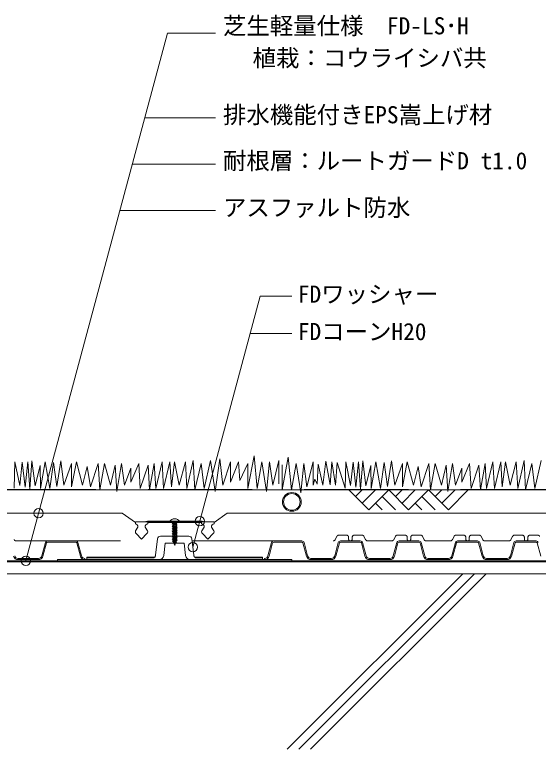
# Model space of a CAD drawing. Units: millimetres, scale not verified. Extents: x -1485 to 1485, y -1050 to 1050.
# Drawn here: x 33 to 480, y -509 to 118 of the extents above; entities that cross this region are included whole.
import ezdxf
from ezdxf.enums import TextEntityAlignment as Align

# ---------------------------------------------------------------- set-up
doc = ezdxf.new("R2010")
doc.units = ezdxf.units.MM
doc.header["$LTSCALE"] = 7
doc.linetypes.add('USER1', pattern=[19.05, 12.7, -6.35])
for name, color, linetype, lineweight in [('0-2_HATCH', 9, 'Continuous', 18), ('0-3_KUTAI', 3, 'Continuous', 18), ('0-4_BOUSUI', 1, 'Continuous', 18), ('0-5_KANAMONO', 4, 'Continuous', 18), ('0-6_MOJI', 7, 'Continuous', 18), ('0-7_ecom', 7, 'Continuous', 18), ('0-8_GREEN', 3, 'Continuous', 18), ('0-9_FD-L', 4, 'Continuous', 18)]:
    doc.layers.add(name, color=color, linetype=linetype, lineweight=lineweight)
doc.styles.add('ＭＳ ゴシック', font='')
doc.styles.get('ＭＳ ゴシック').set_extended_font_data('MS Gothic')

msp = doc.modelspace()

# ---------------------------------------------------------------- linework, layer by layer
at = {"layer": '0-2_HATCH'}
for p, q in [((265.796, -509.214), (415.796, -359.214)), ((275.796, -509.214), (425.796, -359.214)), ((285.796, -509.214), (435.796, -359.214))]:
    msp.add_line(p, q, dxfattribs=at)
at = {"layer": '0-3_KUTAI'}
msp.add_line((759.924, -359.214), (-903.726, -359.214), dxfattribs=at)
at = {"layer": '0-4_BOUSUI'}
for p, q in [((759.924, -349.214), (-903.726, -349.214)), ((759.924, -348.214), (-353.776, -348.214)), ((759.924, -349.214), (-353.776, -349.214))]:
    msp.add_line(p, q, dxfattribs=at)
msp.add_lwpolyline([(69.924, -348.214), (269.924, -348.214), (269.924, -347.214), (69.924, -347.214)], close=True, dxfattribs=at)
at = {"layer": '0-5_KANAMONO'}
for p, q in [((193.258, -314.414), (146.589, -314.414)), ((171.424, -315.614), (167.824, -316.214)), ((172.024, -316.914), (167.824, -317.614)), ((172.024, -318.314), (167.824, -319.014)), ((172.024, -319.714), (167.824, -320.414)), ((168.524, -315.81), (169.307, -315.614)), ((168.524, -315.81), (168.524, -315.614)), ((168.524, -316.618), (171.324, -315.918)), ((168.524, -317.21), (171.324, -316.51)), ((168.524, -318.018), (171.324, -317.318)), ((168.524, -318.61), (171.324, -317.91)), ((168.524, -319.418), (171.324, -318.718)), ((168.524, -320.01), (171.324, -319.31)), ((137.874, -320.368), (137.085, -321.76)), ((146.194, -321.76), (145.405, -320.368)), ((172.024, -321.114), (167.824, -321.814)), ((172.024, -322.514), (167.824, -323.214)), ((172.024, -323.914), (167.824, -324.614)), ((172.024, -325.314), (167.824, -326.014)), ((168.524, -320.818), (171.324, -320.118)), ((168.524, -321.41), (171.324, -320.71)), ((168.524, -322.218), (171.324, -321.518)), ((168.524, -322.81), (171.324, -322.11)), ((168.524, -323.618), (171.324, -322.918)), ((168.524, -324.21), (171.324, -323.51)), ((168.524, -325.018), (171.324, -324.318)), ((168.524, -325.61), (171.324, -324.91)), ((168.524, -326.418), (171.324, -325.718)), ((194.443, -320.368), (193.654, -321.76)), ((202.763, -321.76), (201.973, -320.368)), ((172.024, -326.714), (167.824, -327.414)), ((172.024, -328.114), (167.824, -328.814)), ((172.024, -329.514), (167.824, -330.214)), ((172.024, -330.914), (167.983, -331.587)), ((172.024, -330.914), (167.983, -331.587)), ((171.585, -332.387), (168.446, -332.91)), ((171.585, -332.387), (168.446, -332.91)), ((168.524, -327.01), (171.324, -326.31)), ((168.524, -327.818), (171.324, -327.118)), ((168.524, -328.41), (171.324, -327.71)), ((168.524, -329.218), (171.324, -328.518)), ((168.524, -329.81), (171.324, -329.11)), ((168.524, -330.618), (171.324, -329.918)), ((168.587, -331.194), (171.324, -330.51)), ((168.861, -331.977), (171.19, -331.395)), ((169.037, -332.481), (170.98, -331.996)), ((169.298, -333.225), (170.67, -332.881))]:
    msp.add_line(p, q, dxfattribs=at)
for points in [[(202.823, -316.856), (203.53, -316.514), (203.53, -315.014), (136.317, -315.014), (136.317, -316.514), (137.025, -316.856)], [(146.254, -316.856), (146.962, -316.514), (146.962, -315.614), (192.886, -315.614)], [(169.298, -333.225), (168.446, -332.91), (169.037, -332.481), (168.861, -331.977), (167.983, -331.587), (168.587, -331.194), (168.524, -331.014), (168.524, -330.618), (167.824, -330.214), (168.524, -329.81), (168.524, -329.218), (167.824, -328.814), (168.524, -328.41), (168.524, -327.818), (167.824, -327.414), (168.524, -327.01), (168.524, -326.418), (167.824, -326.014), (168.524, -325.61), (168.524, -325.018), (167.824, -324.614), (168.524, -324.21), (168.524, -323.618), (167.824, -323.214), (168.524, -322.81), (168.524, -322.218), (167.824, -321.814), (168.524, -321.41), (168.524, -320.818), (167.824, -320.414), (168.524, -320.01), (168.524, -319.418), (167.824, -319.014), (168.524, -318.61), (168.524, -318.018), (167.824, -317.614), (168.524, -317.21), (168.524, -316.618), (167.824, -316.214), (168.524, -315.81)], [(171.851, -315.614), (171.324, -315.918), (171.324, -316.51), (172.024, -316.914), (171.324, -317.318), (171.324, -317.91), (172.024, -318.314), (171.324, -318.718), (171.324, -319.31), (172.024, -319.714), (171.324, -320.118), (171.324, -320.71), (172.024, -321.114), (171.324, -321.518), (171.324, -322.11), (172.024, -322.514), (171.324, -322.918), (171.324, -323.51), (172.024, -323.914), (171.324, -324.318), (171.324, -324.91), (172.024, -325.314), (171.324, -325.718), (171.324, -326.31), (172.024, -326.714), (171.324, -327.118), (171.324, -327.71), (172.024, -328.114), (171.324, -328.518), (171.324, -329.11), (172.024, -329.514), (171.324, -329.918), (171.324, -330.51), (172.024, -330.914), (171.19, -331.395), (170.98, -331.996), (171.585, -332.387), (170.67, -332.881), (169.924, -335.014), (169.298, -333.225)], [(192.886, -315.614), (192.886, -316.514), (193.593, -316.856)], [(137.163, -324.928), (141.639, -329.814), (146.116, -324.928)], [(193.732, -324.928), (198.208, -329.814), (202.684, -324.928)]]:
    msp.add_lwpolyline(points, dxfattribs=at)
for centre, radius, start, end in [((169.924, -317.414), 5.1, 36.03188, 143.96812), ((136.615, -318.814), 2, 309.01589, 78.18299), ((146.589, -319.922), 5.508, 90, 116.99147), ((146.664, -318.814), 2, 101.81701, 230.98411), ((193.258, -319.922), 5.508, 63.00853, 90), ((193.184, -318.814), 2, 309.01589, 78.18299), ((203.232, -318.814), 2, 101.81701, 230.98411), ((138.344, -323.314), 2, 129.0159, 233.82139), ((144.935, -323.314), 2, 306.17861, 50.9841), ((194.913, -323.314), 2, 129.0159, 233.82139), ((201.503, -323.314), 2, 306.17861, 50.9841)]:
    msp.add_arc(centre, radius, start, end, dxfattribs=at)
at = {"layer": '0-6_MOJI'}
for p, q in [((42.626, -349.214), (163.65, 102.454)), ((163.65, 102.454), (204.631, 102.454)), ((144.319, 30.311), (204.631, 30.311)), ((133.697, -9.334), (204.631, -9.334)), ((123.074, -48.979), (204.631, -48.979)), ((185.398, -336.432), (242.824, -122.116)), ((242.824, -122.116), (270.019, -122.116)), ((234.249, -154.116), (270.019, -154.116))]:
    msp.add_line(p, q, dxfattribs=at)
for centre in [(53.773, -307.614), (191.298, -314.414), (185.398, -336.432), (42.894, -348.214)]:
    msp.add_circle(centre, 4, dxfattribs=at)
at = {"layer": '0-7_ecom', "lineweight": 9}
for p, q in [((759.924, -287.614), (-313.776, -287.614)), ((318.715, -287.614), (335.686, -304.584)), ((330.029, -287.614), (324.372, -293.271)), ((341.343, -287.614), (330.029, -298.928)), ((352.656, -287.614), (335.686, -304.584)), ((352.656, -287.614), (369.627, -304.584)), ((363.97, -287.614), (358.313, -293.271)), ((375.283, -287.614), (363.97, -298.928)), ((386.598, -287.614), (369.627, -304.584)), ((386.598, -287.614), (403.568, -304.584)), ((397.911, -287.614), (392.255, -293.271)), ((409.225, -287.614), (397.911, -298.928)), ((420.539, -287.614), (403.568, -304.584)), ((346.999, -293.271), (358.313, -304.584)), ((380.941, -293.271), (392.255, -304.584)), ((341.343, -298.928), (346.999, -304.584)), ((375.284, -298.928), (380.941, -304.584))]:
    msp.add_line(p, q, dxfattribs=at)
at = {"layer": '0-7_ecom', "color": 8}
for p, q in [((125.121, -307.614), (-302.076, -307.614)), ((136.317, -315.614), (125.121, -307.614)), ((203.53, -315.614), (214.727, -307.614)), ((759.924, -307.614), (214.727, -307.614))]:
    msp.add_line(p, q, dxfattribs=at)
at = {"layer": '0-7_ecom', "color": 150}
for p, q in [((153.553, -343.467), (155.346, -329.398)), ((157.826, -327.214), (182.022, -327.214)), ((184.502, -329.398), (186.294, -343.467)), ((179.27, -343.719), (177.931, -333.214)), ((153.49, -343.967), (153.553, -343.467)), ((186.358, -343.967), (186.294, -343.467)), ((94.924, -345.714), (151.506, -345.714)), ((244.924, -345.714), (188.342, -345.714))]:
    msp.add_line(p, q, dxfattribs=at)
at = {"layer": '0-7_ecom', "color": 3, "linetype": 'USER1'}
msp.add_lwpolyline([(-313.776, -249.714), (-310.476, -262.714), (-252.921, -287.214), (636.317, -287.214)], dxfattribs=at)
at = {"layer": '0-7_ecom', "color": 150}
for points in [[(177.931, -333.214), (161.916, -333.214), (160.578, -343.719)], [(156.61, -347.214), (94.924, -347.214), (94.924, -345.214), (151.57, -345.214)], [(188.278, -345.214), (244.924, -345.214), (244.924, -347.214), (183.238, -347.214)]]:
    msp.add_lwpolyline(points, dxfattribs=at)
at = {"layer": '0-7_ecom', "color": 4}
for radius in [8, 7.1]:
    msp.add_circle((269.924, -297.914), radius, dxfattribs=at)
at = {"layer": '0-7_ecom', "color": 150}
for centre, radius, start, end in [((157.826, -329.714), 2.5, 90, 172.7407), ((182.022, -329.714), 2.5, 7.2593, 90), ((151.506, -343.714), 2, 270, 352.7407), ((151.57, -343.214), 2, 270, 352.7407), ((156.61, -343.214), 4, 270, 352.7407), ((183.238, -343.214), 4, 187.2593, 270), ((188.278, -343.214), 2, 187.2593, 270), ((188.342, -343.714), 2, 187.2593, 270)]:
    msp.add_arc(centre, radius, start, end, dxfattribs=at)
at = {"layer": '0-8_GREEN'}
for points in [[(32.967, -286.133), (33.455, -263.709), (37.598, -283.939), (39.792, -263.952), (42.229, -285.158), (44.423, -263.709), (46.129, -286.864), (48.016, -262.737), (50.76, -284.295), (55.072, -266.656), (55.346, -286.379), (59.338, -263.76), (63.329, -286.379), (66.439, -264.305), (69.183, -284.687), (72.711, -262.737), (75.304, -283.718), (81.957, -265.091), (81.957, -285.048), (85.948, -263.76), (91.27, -283.718)], [(91.27, -283.718), (95.262, -267.752), (97.923, -285.048), (104.575, -265.091), (105.906, -287.709), (109.898, -265.091), (115.22, -283.718), (119.211, -266.421), (120.542, -289.04), (124.533, -265.091), (127.194, -283.718), (132.516, -269.082), (132.516, -281.057), (139.169, -265.091), (140.5, -286.379), (147.152, -266.421), (148.483, -287.709), (152.474, -265.091), (153.805, -286.379), (159.127, -263.76), (160.457, -286.379), (165.779, -263.76), (167.11, -285.048), (169.771, -263.76), (173.763, -283.718), (179.085, -263.76), (180.415, -286.379), (185.737, -262.43), (187.068, -287.709), (192.39, -265.091), (195.051, -286.379), (200.373, -262.43), (204.365, -289.04), (208.356, -261.099), (211.017, -283.718), (217.67, -263.76), (217.67, -281.057), (224.322, -263.76), (225.653, -279.726), (232.305, -265.091)], [(232.305, -265.091), (232.305, -286.379), (237.628, -258.438), (240.289, -286.379), (244.28, -263.76), (248.272, -289.04), (250.933, -263.76), (253.594, -283.718), (258.916, -262.43), (258.916, -282.387)], [(261.566, -266.325), (261.566, -287.614), (266.888, -259.673), (269.549, -287.614), (273.54, -264.995), (277.532, -290.275), (280.193, -264.995), (282.854, -284.953), (288.176, -263.665), (288.176, -283.622), (289.671, -278.416), (291.501, -282.72), (292.476, -265.659), (296.376, -283.695), (298.813, -263.221), (302.713, -283.208), (304.175, -263.709), (307.1, -283.695), (308.562, -264.196), (315.387, -286.133), (315.875, -263.709), (320.018, -283.939), (322.212, -263.952), (324.649, -285.158), (326.843, -263.709), (328.549, -286.864), (330.436, -262.737), (333.18, -284.295), (337.492, -266.656), (337.766, -286.379), (341.758, -263.76), (345.749, -286.379), (348.859, -264.305), (351.603, -284.687), (355.131, -262.737), (357.724, -283.718), (364.376, -265.091), (364.376, -285.048), (368.368, -263.76), (373.69, -283.718)], [(373.69, -283.718), (377.682, -267.752), (380.343, -285.048), (386.995, -265.091), (388.326, -287.709), (392.317, -265.091), (397.64, -283.718), (401.631, -266.421), (402.962, -289.04), (406.953, -265.091), (409.614, -283.718), (414.936, -269.082), (414.936, -281.057), (421.589, -265.091), (422.919, -286.379), (429.572, -266.421), (430.903, -287.709), (434.894, -265.091), (436.225, -286.379), (441.547, -263.76), (442.877, -286.379), (448.199, -263.76), (449.53, -285.048), (452.191, -263.76), (456.182, -283.718), (461.505, -263.76), (462.835, -286.379), (468.157, -262.43), (469.488, -287.709), (474.81, -265.091), (477.471, -286.379), (482.793, -262.43)]]:
    msp.add_lwpolyline(points, dxfattribs=at)
at = {"layer": '0-9_FD-L', "linetype": 'USER1'}
for p, q in [((310.157, -326.214), (316.424, -326.214)), ((323.424, -326.214), (329.691, -326.214)), ((360.157, -326.214), (366.424, -326.214)), ((373.424, -326.214), (379.691, -326.214)), ((410.157, -326.214), (416.424, -326.214)), ((423.424, -326.214), (429.691, -326.214)), ((460.157, -326.214), (466.424, -326.214)), ((473.424, -326.214), (479.691, -326.214)), ((34.671, -331.214), (155.114, -331.214)), ((184.733, -331.214), (305.176, -331.214)), ((306.963, -330.112), (308.37, -327.315)), ((318.424, -328.214), (318.424, -329.714)), ((321.424, -329.714), (321.424, -328.214)), ((331.478, -327.315), (332.885, -330.112)), ((334.671, -331.214), (355.176, -331.214)), ((356.963, -330.112), (358.37, -327.315)), ((368.424, -328.214), (368.424, -329.714)), ((371.424, -329.714), (371.424, -328.214)), ((381.478, -327.315), (382.885, -330.112)), ((384.671, -331.214), (405.176, -331.214)), ((406.963, -330.112), (408.37, -327.315)), ((418.424, -328.214), (418.424, -329.714)), ((421.424, -329.714), (421.424, -328.214)), ((431.478, -327.315), (432.885, -330.112)), ((434.671, -331.214), (455.176, -331.214)), ((456.963, -330.112), (458.37, -327.315)), ((468.424, -328.214), (468.424, -329.714)), ((471.424, -329.714), (471.424, -328.214))]:
    msp.add_line(p, q, dxfattribs=at)
at = {"layer": '0-9_FD-L'}
for p, q in [((61.46, -331.214), (85.387, -331.214)), ((85.387, -332.214), (61.46, -332.214)), ((254.46, -331.214), (278.387, -331.214)), ((278.387, -332.214), (254.46, -332.214)), ((311.46, -331.214), (328.387, -331.214)), ((328.387, -332.214), (311.46, -332.214)), ((361.46, -331.214), (378.387, -331.214)), ((378.387, -332.214), (361.46, -332.214)), ((411.46, -331.214), (428.387, -331.214)), ((428.387, -332.214), (411.46, -332.214)), ((461.46, -331.214), (478.387, -331.214)), ((478.387, -332.214), (461.46, -332.214)), ((56.518, -343.987), (59.528, -332.699)), ((60.494, -332.956), (57.484, -344.244)), ((89.364, -344.244), (86.353, -332.956)), ((87.32, -332.699), (90.33, -343.987)), ((249.518, -343.987), (252.528, -332.699)), ((253.494, -332.956), (250.484, -344.244)), ((282.364, -344.244), (279.353, -332.956)), ((280.32, -332.699), (283.33, -343.987)), ((306.518, -343.987), (309.528, -332.699)), ((310.494, -332.956), (307.484, -344.244)), ((332.364, -344.244), (329.353, -332.956)), ((330.32, -332.699), (333.33, -343.987)), ((356.518, -343.987), (359.528, -332.699)), ((360.494, -332.956), (357.484, -344.244)), ((382.364, -344.244), (379.353, -332.956)), ((380.32, -332.699), (383.33, -343.987)), ((406.518, -343.987), (409.528, -332.699)), ((410.494, -332.956), (407.484, -344.244)), ((432.364, -344.244), (429.353, -332.956)), ((430.32, -332.699), (433.33, -343.987)), ((456.518, -343.987), (459.528, -332.699)), ((460.494, -332.956), (457.484, -344.244)), ((482.364, -344.244), (479.353, -332.956)), ((36.229, -346.214), (53.619, -346.214)), ((53.619, -347.214), (36.229, -347.214)), ((93.229, -346.214), (93.229, -347.214)), ((246.619, -347.214), (246.619, -346.214)), ((286.229, -346.214), (303.619, -346.214)), ((303.619, -347.214), (286.229, -347.214)), ((336.229, -346.214), (353.619, -346.214)), ((353.619, -347.214), (336.229, -347.214)), ((386.229, -346.214), (403.619, -346.214)), ((403.619, -347.214), (386.229, -347.214)), ((436.229, -346.214), (453.619, -346.214)), ((453.619, -347.214), (436.229, -347.214))]:
    msp.add_line(p, q, dxfattribs=at)
at = {"layer": '0-9_FD-L', "linetype": 'USER1'}
for centre, radius, start, end in [((310.157, -328.214), 2, 90, 153.30018), ((316.424, -328.214), 2, 0, 90), ((323.424, -328.214), 2, 90, 180), ((329.691, -328.214), 2, 26.69982, 90), ((360.157, -328.214), 2, 90, 153.30018), ((366.424, -328.214), 2, 0, 90), ((373.424, -328.214), 2, 90, 180), ((379.691, -328.214), 2, 26.69982, 90), ((410.157, -328.214), 2, 90, 153.30018), ((416.424, -328.214), 2, 0, 90), ((423.424, -328.214), 2, 90, 180), ((429.691, -328.214), 2, 26.69982, 90), ((460.157, -328.214), 2, 90, 153.30018), ((466.424, -328.214), 2, 0, 90), ((473.424, -328.214), 2, 90, 180), ((479.691, -328.214), 2, 26.69982, 90), ((34.671, -329.214), 2, 206.69982, 270), ((305.176, -329.214), 2, 270, 333.30018), ((319.924, -329.714), 1.5, 180, 0), ((334.671, -329.214), 2, 206.69982, 270), ((355.176, -329.214), 2, 270, 333.30018), ((369.924, -329.714), 1.5, 180, 0), ((384.671, -329.214), 2, 206.69982, 270), ((405.176, -329.214), 2, 270, 333.30018), ((419.924, -329.714), 1.5, 180, 0), ((434.671, -329.214), 2, 206.69982, 270), ((455.176, -329.214), 2, 270, 333.30018), ((469.924, -329.714), 1.5, 180, 0)]:
    msp.add_arc(centre, radius, start, end, dxfattribs=at)
at = {"layer": '0-9_FD-L'}
for centre, radius, start, end in [((61.46, -333.214), 2, 90, 165.06858), ((61.46, -333.214), 1, 90, 165.06858), ((85.387, -333.214), 2, 14.93142, 90), ((85.387, -333.214), 1, 14.93142, 90), ((254.46, -333.214), 2, 90, 165.06858), ((254.46, -333.214), 1, 90, 165.06858), ((278.387, -333.214), 2, 14.93142, 90), ((278.387, -333.214), 1, 14.93142, 90), ((311.46, -333.214), 2, 90, 165.06858), ((311.46, -333.214), 1, 90, 165.06858), ((328.387, -333.214), 2, 14.93142, 90), ((328.387, -333.214), 1, 14.93142, 90), ((361.46, -333.214), 2, 90, 165.06858), ((361.46, -333.214), 1, 90, 165.06858), ((378.387, -333.214), 2, 14.93142, 90), ((378.387, -333.214), 1, 14.93142, 90), ((411.46, -333.214), 2, 90, 165.06858), ((411.46, -333.214), 1, 90, 165.06858), ((428.387, -333.214), 2, 14.93142, 90), ((428.387, -333.214), 1, 14.93142, 90), ((461.46, -333.214), 2, 90, 165.06858), ((461.46, -333.214), 1, 90, 165.06858), ((478.387, -333.214), 2, 14.93142, 90), ((478.387, -333.214), 1, 14.93142, 90), ((36.229, -343.214), 4, 194.93142, 270), ((36.229, -343.214), 3, 194.93142, 270), ((53.619, -343.214), 3, 270, 345.06858), ((53.619, -343.214), 4, 270, 345.06858), ((93.229, -343.214), 4, 194.93142, 270), ((93.229, -343.214), 3, 194.93142, 270), ((246.619, -343.214), 3, 270, 345.06858), ((246.619, -343.214), 4, 270, 345.06858), ((286.229, -343.214), 4, 194.93142, 270), ((286.229, -343.214), 3, 194.93142, 270), ((303.619, -343.214), 3, 270, 345.06858), ((303.619, -343.214), 4, 270, 345.06858), ((336.229, -343.214), 4, 194.93142, 270), ((336.229, -343.214), 3, 194.93142, 270), ((353.619, -343.214), 3, 270, 345.06858), ((353.619, -343.214), 4, 270, 345.06858), ((386.229, -343.214), 4, 194.93142, 270), ((386.229, -343.214), 3, 194.93142, 270), ((403.619, -343.214), 3, 270, 345.06858), ((403.619, -343.214), 4, 270, 345.06858), ((436.229, -343.214), 4, 194.93142, 270), ((436.229, -343.214), 3, 194.93142, 270), ((453.619, -343.214), 3, 270, 345.06858), ((453.619, -343.214), 4, 270, 345.06858)]:
    msp.add_arc(centre, radius, start, end, dxfattribs=at)

# ---------------------------------------------------------------- texts
at = {"layer": '0-6_MOJI', "style": 'ＭＳ ゴシック'}
for s, p in [('芝生軽量仕様\u3000FD-LS･H', (211.131, 97.077)), ('植栽：コウライシバ共', (236.372, 69.642)), ('排水機能付きEPS嵩上げ材', (211.131, 21.103)), ('耐根層：ルートガードD t1.0', (211.131, -18.187)), ('アスファルト防水', (211.131, -58.187)), ('FDワッシャー', (275.019, -132.116)), ('FDコーンH20', (275.019, -164.116))]:
    msp.add_text(s, height=14.66, dxfattribs=at).set_placement(p, align=Align.BOTTOM_LEFT)

doc.saveas('drawing.dxf')
